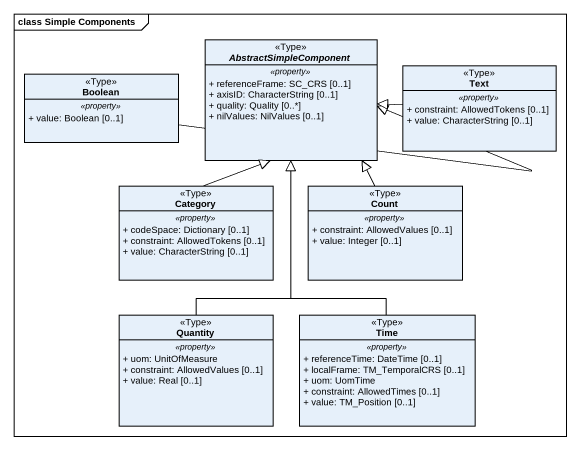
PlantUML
@startuml
mainframe class Simple Components
hide circle
hide empty members
skinparam classAttributeIconSize 0
abstract class AbstractSimpleComponent <<Type>> {
  .. <<property>> ..
  + referenceFrame: SC_CRS [0..1]
  + axisID: CharacterString [0..1]
  + quality: Quality [0..*]
  + nilValues: NilValues [0..1]
}
class Text <<Type>> {
  .. <<property>> ..
  + constraint: AllowedTokens [0..1]
  + value: CharacterString [0..1]
}
class Boolean <<Type>> {
  .. <<property>> ..
  + value: Boolean [0..1]
}
class Category <<Type>> {
  .. <<property>> ..
  + codeSpace: Dictionary [0..1]
  + constraint: AllowedTokens [0..1]
  + value: CharacterString [0..1]
}
class Count <<Type>> {
  .. <<property>> ..
  + constraint: AllowedValues [0..1]
  + value: Integer [0..1]
}
class Quantity <<Type>> {
  .. <<property>> ..
  + uom: UnitOfMeasure
  + constraint: AllowedValues [0..1]
  + value: Real [0..1]
}
class Time <<Type>> {
  .. <<property>> ..
  + referenceTime: DateTime [0..1]
  + localFrame: TM_TemporalCRS [0..1]
  + uom: UomTime
  + constraint: AllowedTimes [0..1]
  + value: TM_Position [0..1]
}
Text -left-|> AbstractSimpleComponent
Boolean -right-|> AbstractSimpleComponent
Category -up-|> AbstractSimpleComponent
Count -up-|> AbstractSimpleComponent
Quantity -up-|> AbstractSimpleComponent
Time -up-|> AbstractSimpleComponent
@enduml
